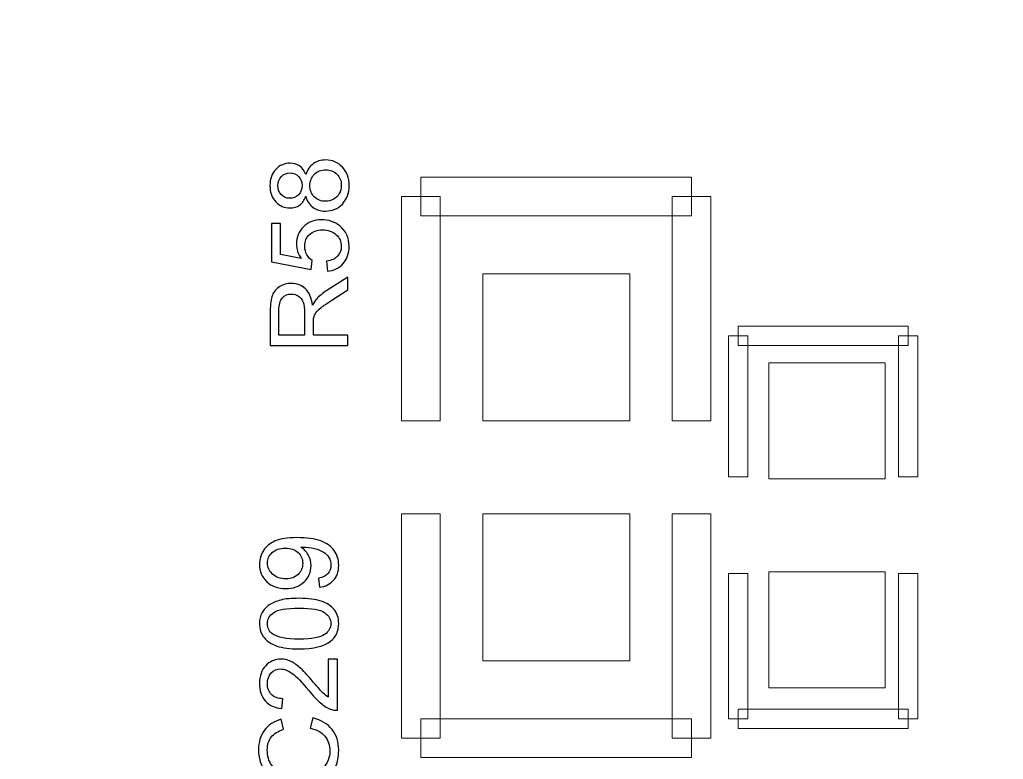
# Model space of a CAD drawing. Header units: millimetres. Extents: x -86 to 67, y -55 to 52.
# Drawn here: x 23.16 to 29.62, y 12.16 to 17.02 of the extents above; entities that cross this region are included whole.
import ezdxf

# ---------------------------------------------------------------- set-up
doc = ezdxf.new("R2010")
doc.units = ezdxf.units.MM
doc.header["$MEASUREMENT"] = 0
for name, color, linetype in [('BG_OUTLINE', 7, 'Continuous'), ('PG_SILKSCREEN_TOP', 7, 'Continuous'), ('PIN_TOP', 7, 'Continuous'), ('RD_SILKSCREEN_TOP', 7, 'Continuous')]:
    doc.layers.add(name, color=color, linetype=linetype)

msp = doc.modelspace()

# ---------------------------------------------------------------- linework, layer by layer
at = {"layer": 'BG_OUTLINE', "color": 3, "lineweight": 9}
msp.add_open_spline([(-60.0926, 34.7331), (-60.0926, 34.7331), (63.7724, 34.7331), (63.7724, 34.7331), (63.7724, 34.7331), (64.585, 34.7336), (65.3646, 34.4113), (65.9396, 33.837), (65.9396, 33.837), (66.5146, 33.2627), (66.8379, 32.4797), (66.8384, 31.667), (66.8384, 31.667), (66.8384, 31.667), (66.8412, -52.28), (66.8412, -52.28), (66.8412, -52.28), (66.8412, -52.28), (66.8384, -52.1933), (66.8384, -52.1933), (66.8384, -52.1933), (66.8389, -53.006), (66.5166, -53.7856), (65.9424, -54.3606), (65.9424, -54.3606), (65.3681, -54.9356), (64.585, -55.2589), (63.7724, -55.2594), (63.7724, -55.2594), (63.7724, -55.2594), (-60.1869, -55.2594), (-60.1869, -55.2594), (-60.1869, -55.2594), (-60.1869, -55.2594), (-60.0853, -55.2518), (-60.0853, -55.2518), (-60.0853, -55.2518), (-60.8979, -55.2523), (-61.6775, -54.9299), (-62.2525, -54.3557), (-62.2525, -54.3557), (-62.8275, -53.7814), (-63.1508, -52.9984), (-63.1513, -52.1857), (-63.1513, -52.1857), (-63.1513, -52.1857), (-63.1587, 31.667), (-63.1587, 31.667), (-63.1587, 31.667), (-63.1592, 32.4797), (-62.8369, 33.2593), (-62.2626, 33.8343), (-62.2626, 33.8343), (-61.6883, 34.4093), (-60.9053, 34.7326), (-60.0926, 34.7331)], degree=3, knots=[0, 0, 0, 0, 0.071429, 0.071429, 0.071429, 0.071429, 0.142857, 0.142857, 0.142857, 0.142857, 0.214286, 0.214286, 0.214286, 0.214286, 0.285714, 0.285714, 0.285714, 0.285714, 0.357143, 0.357143, 0.357143, 0.357143, 0.428571, 0.428571, 0.428571, 0.428571, 0.5, 0.5, 0.5, 0.5, 0.571429, 0.571429, 0.571429, 0.571429, 0.642857, 0.642857, 0.642857, 0.642857, 0.714286, 0.714286, 0.714286, 0.714286, 0.785714, 0.785714, 0.785714, 0.785714, 0.857143, 0.857143, 0.857143, 0.857143, 0.928571, 0.928571, 0.928571, 0.928571, 1, 1, 1, 1], dxfattribs=at)
at = {"layer": 'PG_SILKSCREEN_TOP', "color": 6, "lineweight": 9}
for points in [[(27.5701, 15.9876), (27.5701, 15.9876), (27.5701, 15.7336), (27.5701, 15.7336), (27.5701, 15.7336), (27.5701, 15.7336), (25.7921, 15.7336), (25.7921, 15.7336), (25.7921, 15.7336), (25.7921, 15.7336), (25.7921, 15.9876), (25.7921, 15.9876), (25.7921, 15.9876), (25.7921, 15.9876), (27.5701, 15.9876), (27.5701, 15.9876)], [(25.6651, 15.8606), (25.6651, 15.8606), (25.9191, 15.8606), (25.9191, 15.8606), (25.9191, 15.8606), (25.9191, 15.8606), (25.9191, 14.3874), (25.9191, 14.3874), (25.9191, 14.3874), (25.9191, 14.3874), (25.6651, 14.3874), (25.6651, 14.3874), (25.6651, 14.3874), (25.6651, 14.3874), (25.6651, 15.8606), (25.6651, 15.8606)], [(27.6971, 14.3874), (27.6971, 14.3874), (27.4431, 14.3874), (27.4431, 14.3874), (27.4431, 14.3874), (27.4431, 14.3874), (27.4431, 15.8606), (27.4431, 15.8606), (27.4431, 15.8606), (27.4431, 15.8606), (27.6971, 15.8606), (27.6971, 15.8606), (27.6971, 15.8606), (27.6971, 15.8606), (27.6971, 14.3874), (27.6971, 14.3874)], [(28.9925, 15.0097), (28.9925, 15.0097), (28.9925, 14.8827), (28.9925, 14.8827), (28.9925, 14.8827), (28.9925, 14.8827), (27.8749, 14.8827), (27.8749, 14.8827), (27.8749, 14.8827), (27.8749, 14.8827), (27.8749, 15.0097), (27.8749, 15.0097), (27.8749, 15.0097), (27.8749, 15.0097), (28.9925, 15.0097), (28.9925, 15.0097)], [(27.8114, 14.9462), (27.8114, 14.9462), (27.9384, 14.9462), (27.9384, 14.9462), (27.9384, 14.9462), (27.9384, 14.9462), (27.9384, 14.0191), (27.9384, 14.0191), (27.9384, 14.0191), (27.9384, 14.0191), (27.8114, 14.0191), (27.8114, 14.0191), (27.8114, 14.0191), (27.8114, 14.0191), (27.8114, 14.9462), (27.8114, 14.9462)], [(29.056, 14.0191), (29.056, 14.0191), (28.929, 14.0191), (28.929, 14.0191), (28.929, 14.0191), (28.929, 14.0191), (28.929, 14.9462), (28.929, 14.9462), (28.929, 14.9462), (28.929, 14.9462), (29.056, 14.9462), (29.056, 14.9462), (29.056, 14.9462), (29.056, 14.9462), (29.056, 14.0191), (29.056, 14.0191)], [(25.9191, 12.3046), (25.9191, 12.3046), (25.6651, 12.3046), (25.6651, 12.3046), (25.6651, 12.3046), (25.6651, 12.3046), (25.6651, 13.7778), (25.6651, 13.7778), (25.6651, 13.7778), (25.6651, 13.7778), (25.9191, 13.7778), (25.9191, 13.7778), (25.9191, 13.7778), (25.9191, 13.7778), (25.9191, 12.3046), (25.9191, 12.3046)], [(27.4431, 13.7778), (27.4431, 13.7778), (27.6971, 13.7778), (27.6971, 13.7778), (27.6971, 13.7778), (27.6971, 13.7778), (27.6971, 12.3046), (27.6971, 12.3046), (27.6971, 12.3046), (27.6971, 12.3046), (27.4431, 12.3046), (27.4431, 12.3046), (27.4431, 12.3046), (27.4431, 12.3046), (27.4431, 13.7778), (27.4431, 13.7778)], [(27.9384, 12.4316), (27.9384, 12.4316), (27.8114, 12.4316), (27.8114, 12.4316), (27.8114, 12.4316), (27.8114, 12.4316), (27.8114, 13.3841), (27.8114, 13.3841), (27.8114, 13.3841), (27.8114, 13.3841), (27.9384, 13.3841), (27.9384, 13.3841), (27.9384, 13.3841), (27.9384, 13.3841), (27.9384, 12.4316), (27.9384, 12.4316)], [(28.929, 13.3841), (28.929, 13.3841), (29.056, 13.3841), (29.056, 13.3841), (29.056, 13.3841), (29.056, 13.3841), (29.056, 12.4316), (29.056, 12.4316), (29.056, 12.4316), (29.056, 12.4316), (28.929, 12.4316), (28.929, 12.4316), (28.929, 12.4316), (28.929, 12.4316), (28.929, 13.3841), (28.929, 13.3841)], [(28.9925, 12.4951), (28.9925, 12.4951), (28.9925, 12.3681), (28.9925, 12.3681), (28.9925, 12.3681), (28.9925, 12.3681), (27.8749, 12.3681), (27.8749, 12.3681), (27.8749, 12.3681), (27.8749, 12.3681), (27.8749, 12.4951), (27.8749, 12.4951), (27.8749, 12.4951), (27.8749, 12.4951), (28.9925, 12.4951), (28.9925, 12.4951)], [(27.5701, 12.4316), (27.5701, 12.4316), (27.5701, 12.1776), (27.5701, 12.1776), (27.5701, 12.1776), (27.5701, 12.1776), (25.7921, 12.1776), (25.7921, 12.1776), (25.7921, 12.1776), (25.7921, 12.1776), (25.7921, 12.4316), (25.7921, 12.4316), (25.7921, 12.4316), (25.7921, 12.4316), (27.5701, 12.4316), (27.5701, 12.4316)]]:
    msp.add_open_spline(points, degree=3, knots=[0, 0, 0, 0, 0.25, 0.25, 0.25, 0.25, 0.5, 0.5, 0.5, 0.5, 0.75, 0.75, 0.75, 0.75, 1, 1, 1, 1], dxfattribs=at)
at = {"layer": 'PIN_TOP', "lineweight": 9}
for points in [[(26.1985, 15.3526), (26.1985, 15.3526), (27.1637, 15.3526), (27.1637, 15.3526), (27.1637, 15.3526), (27.1637, 15.3526), (27.1637, 14.3874), (27.1637, 14.3874), (27.1637, 14.3874), (27.1637, 14.3874), (26.1985, 14.3874), (26.1985, 14.3874), (26.1985, 14.3874), (26.1985, 14.3874), (26.1985, 15.3526), (26.1985, 15.3526)], [(28.0781, 14.7684), (28.0781, 14.7684), (28.8401, 14.7684), (28.8401, 14.7684), (28.8401, 14.7684), (28.8401, 14.7684), (28.8401, 14.0064), (28.8401, 14.0064), (28.8401, 14.0064), (28.8401, 14.0064), (28.0781, 14.0064), (28.0781, 14.0064), (28.0781, 14.0064), (28.0781, 14.0064), (28.0781, 14.7684), (28.0781, 14.7684)], [(26.1985, 13.7778), (26.1985, 13.7778), (27.1637, 13.7778), (27.1637, 13.7778), (27.1637, 13.7778), (27.1637, 13.7778), (27.1637, 12.8126), (27.1637, 12.8126), (27.1637, 12.8126), (27.1637, 12.8126), (26.1985, 12.8126), (26.1985, 12.8126), (26.1985, 12.8126), (26.1985, 12.8126), (26.1985, 13.7778), (26.1985, 13.7778)], [(28.0781, 13.3968), (28.0781, 13.3968), (28.8401, 13.3968), (28.8401, 13.3968), (28.8401, 13.3968), (28.8401, 13.3968), (28.8401, 12.6348), (28.8401, 12.6348), (28.8401, 12.6348), (28.8401, 12.6348), (28.0781, 12.6348), (28.0781, 12.6348), (28.0781, 12.6348), (28.0781, 12.6348), (28.0781, 13.3968), (28.0781, 13.3968)]]:
    msp.add_open_spline(points, degree=3, knots=[0, 0, 0, 0, 0.25, 0.25, 0.25, 0.25, 0.5, 0.5, 0.5, 0.5, 0.75, 0.75, 0.75, 0.75, 1, 1, 1, 1], dxfattribs=at)
at = {"layer": 'RD_SILKSCREEN_TOP', "color": 8}
for points, knots in [([(25.0367, 15.8618), (25.0273, 15.8358), (25.0137, 15.8166), (24.9961, 15.804), (24.9961, 15.804), (24.9785, 15.7916), (24.9574, 15.7853), (24.9329, 15.7853), (24.9329, 15.7853), (24.8958, 15.7853), (24.8647, 15.7986), (24.8395, 15.8253), (24.8395, 15.8253), (24.8142, 15.8519), (24.8016, 15.8872), (24.8016, 15.9315), (24.8016, 15.9315), (24.8016, 15.9759), (24.8145, 16.0117), (24.8403, 16.0389), (24.8403, 16.0389), (24.8662, 16.0659), (24.8976, 16.0794), (24.9347, 16.0794), (24.9347, 16.0794), (24.9583, 16.0794), (24.9788, 16.0732), (24.9963, 16.0609), (24.9963, 16.0609), (25.0137, 16.0485), (25.0273, 16.0297), (25.0367, 16.0045), (25.0367, 16.0045), (25.0469, 16.0357), (25.0633, 16.0595), (25.086, 16.0758), (25.086, 16.0758), (25.1087, 16.0921), (25.1358, 16.1003), (25.1672, 16.1003), (25.1672, 16.1003), (25.2109, 16.1003), (25.2474, 16.0848), (25.277, 16.0541), (25.277, 16.0541), (25.3066, 16.0233), (25.3215, 15.9828), (25.3215, 15.9325), (25.3215, 15.9325), (25.3215, 15.8823), (25.3066, 15.8419), (25.2769, 15.811), (25.2769, 15.811), (25.2471, 15.7802), (25.21, 15.7648), (25.1656, 15.7648), (25.1656, 15.7648), (25.1325, 15.7648), (25.1048, 15.7732), (25.0824, 15.7901), (25.0824, 15.7901), (25.0601, 15.8068), (25.0448, 15.8307), (25.0367, 15.8618)], [0, 0, 0, 0, 0.0625, 0.0625, 0.0625, 0.0625, 0.125, 0.125, 0.125, 0.125, 0.1875, 0.1875, 0.1875, 0.1875, 0.25, 0.25, 0.25, 0.25, 0.3125, 0.3125, 0.3125, 0.3125, 0.375, 0.375, 0.375, 0.375, 0.4375, 0.4375, 0.4375, 0.4375, 0.5, 0.5, 0.5, 0.5, 0.5625, 0.5625, 0.5625, 0.5625, 0.625, 0.625, 0.625, 0.625, 0.6875, 0.6875, 0.6875, 0.6875, 0.75, 0.75, 0.75, 0.75, 0.8125, 0.8125, 0.8125, 0.8125, 0.875, 0.875, 0.875, 0.875, 0.9375, 0.9375, 0.9375, 0.9375, 1, 1, 1, 1]), ([(25.1659, 15.829), (25.1837, 15.829), (25.201, 15.8333), (25.2176, 15.8417), (25.2176, 15.8417), (25.2343, 15.8501), (25.2473, 15.8627), (25.2564, 15.8794), (25.2564, 15.8794), (25.2655, 15.8961), (25.2701, 15.914), (25.2701, 15.9332), (25.2701, 15.9332), (25.2701, 15.9631), (25.2605, 15.9878), (25.2412, 16.0072), (25.2412, 16.0072), (25.222, 16.0266), (25.1976, 16.0364), (25.168, 16.0364), (25.168, 16.0364), (25.1378, 16.0364), (25.113, 16.0264), (25.0933, 16.0064), (25.0933, 16.0064), (25.0736, 15.9863), (25.0638, 15.9612), (25.0638, 15.9311), (25.0638, 15.9311), (25.0638, 15.9017), (25.0735, 15.8774), (25.0929, 15.8581), (25.0929, 15.8581), (25.1125, 15.8388), (25.1368, 15.829), (25.1659, 15.829)], [0, 0, 0, 0, 0.111111, 0.111111, 0.111111, 0.111111, 0.222222, 0.222222, 0.222222, 0.222222, 0.333333, 0.333333, 0.333333, 0.333333, 0.444444, 0.444444, 0.444444, 0.444444, 0.555556, 0.555556, 0.555556, 0.555556, 0.666667, 0.666667, 0.666667, 0.666667, 0.777778, 0.777778, 0.777778, 0.777778, 0.888889, 0.888889, 0.888889, 0.888889, 1, 1, 1, 1]), ([(24.9308, 15.8492), (24.9548, 15.8492), (24.9745, 15.857), (24.9898, 15.8724), (24.9898, 15.8724), (25.0051, 15.888), (25.0128, 15.9081), (25.0128, 15.9329), (25.0128, 15.9329), (25.0128, 15.9569), (25.0052, 15.9767), (24.99, 15.9922), (24.99, 15.9922), (24.9749, 16.0076), (24.9563, 16.0151), (24.9343, 16.0151), (24.9343, 16.0151), (24.9113, 16.0151), (24.8921, 16.0073), (24.8765, 15.9914), (24.8765, 15.9914), (24.8608, 15.9756), (24.853, 15.9559), (24.853, 15.9322), (24.853, 15.9322), (24.853, 15.9083), (24.8607, 15.8886), (24.8759, 15.8728), (24.8759, 15.8728), (24.8912, 15.857), (24.9095, 15.8492), (24.9308, 15.8492)], [0, 0, 0, 0, 0.125, 0.125, 0.125, 0.125, 0.25, 0.25, 0.25, 0.25, 0.375, 0.375, 0.375, 0.375, 0.5, 0.5, 0.5, 0.5, 0.625, 0.625, 0.625, 0.625, 0.75, 0.75, 0.75, 0.75, 0.875, 0.875, 0.875, 0.875, 1, 1, 1, 1]), ([(25.1795, 15.37), (25.1795, 15.37), (25.1739, 15.4357), (25.1739, 15.4357), (25.1739, 15.4357), (25.2059, 15.4405), (25.2298, 15.4518), (25.2459, 15.4695), (25.2459, 15.4695), (25.2621, 15.4872), (25.2701, 15.5086), (25.2701, 15.5336), (25.2701, 15.5336), (25.2701, 15.5637), (25.2587, 15.5892), (25.2361, 15.6099), (25.2361, 15.6099), (25.2134, 15.6308), (25.1832, 15.6412), (25.1458, 15.6412), (25.1458, 15.6412), (25.1101, 15.6412), (25.082, 15.6313), (25.0614, 15.6112), (25.0614, 15.6112), (25.0408, 15.5912), (25.0305, 15.565), (25.0305, 15.5325), (25.0305, 15.5325), (25.0305, 15.5124), (25.0351, 15.4942), (25.0442, 15.478), (25.0442, 15.478), (25.0533, 15.4618), (25.0652, 15.4491), (25.0798, 15.4398), (25.0798, 15.4398), (25.0798, 15.4398), (25.0722, 15.3812), (25.0722, 15.3812), (25.0722, 15.3812), (25.0722, 15.3812), (24.8107, 15.4305), (24.8107, 15.4305), (24.8107, 15.4305), (24.8107, 15.4305), (24.8107, 15.6837), (24.8107, 15.6837), (24.8107, 15.6837), (24.8107, 15.6837), (24.8704, 15.6837), (24.8704, 15.6837), (24.8704, 15.6837), (24.8704, 15.6837), (24.8704, 15.4805), (24.8704, 15.4805), (24.8704, 15.4805), (24.8704, 15.4805), (25.0072, 15.453), (25.0072, 15.453), (25.0072, 15.453), (24.9859, 15.4836), (24.9752, 15.5157), (24.9752, 15.5492), (24.9752, 15.5492), (24.9752, 15.5937), (24.9906, 15.6311), (25.0214, 15.6617), (25.0214, 15.6617), (25.0523, 15.6923), (25.0919, 15.7076), (25.1402, 15.7076), (25.1402, 15.7076), (25.1863, 15.7076), (25.2262, 15.6941), (25.2597, 15.6673), (25.2597, 15.6673), (25.3008, 15.6346), (25.3215, 15.59), (25.3215, 15.5336), (25.3215, 15.5336), (25.3215, 15.4872), (25.3085, 15.4494), (25.2826, 15.4202), (25.2826, 15.4202), (25.2566, 15.3909), (25.2222, 15.3742), (25.1795, 15.37)], [0, 0, 0, 0, 0.045455, 0.045455, 0.045455, 0.045455, 0.090909, 0.090909, 0.090909, 0.090909, 0.136364, 0.136364, 0.136364, 0.136364, 0.181818, 0.181818, 0.181818, 0.181818, 0.227273, 0.227273, 0.227273, 0.227273, 0.272727, 0.272727, 0.272727, 0.272727, 0.318182, 0.318182, 0.318182, 0.318182, 0.363636, 0.363636, 0.363636, 0.363636, 0.409091, 0.409091, 0.409091, 0.409091, 0.454545, 0.454545, 0.454545, 0.454545, 0.5, 0.5, 0.5, 0.5, 0.545455, 0.545455, 0.545455, 0.545455, 0.590909, 0.590909, 0.590909, 0.590909, 0.636364, 0.636364, 0.636364, 0.636364, 0.681818, 0.681818, 0.681818, 0.681818, 0.727273, 0.727273, 0.727273, 0.727273, 0.772727, 0.772727, 0.772727, 0.772727, 0.818182, 0.818182, 0.818182, 0.818182, 0.863636, 0.863636, 0.863636, 0.863636, 0.909091, 0.909091, 0.909091, 0.909091, 0.954545, 0.954545, 0.954545, 0.954545, 1, 1, 1, 1]), ([(25.3128, 14.8828), (25.3128, 14.8828), (24.8037, 14.8828), (24.8037, 14.8828), (24.8037, 14.8828), (24.8037, 14.8828), (24.8037, 15.1085), (24.8037, 15.1085), (24.8037, 15.1085), (24.8037, 15.1539), (24.8083, 15.1884), (24.8174, 15.212), (24.8174, 15.212), (24.8266, 15.2356), (24.8427, 15.2544), (24.8658, 15.2687), (24.8658, 15.2687), (24.889, 15.2828), (24.9146, 15.2898), (24.9426, 15.2898), (24.9426, 15.2898), (24.9788, 15.2898), (25.0091, 15.2782), (25.0339, 15.2547), (25.0339, 15.2547), (25.0587, 15.2313), (25.0744, 15.1952), (25.0812, 15.1463), (25.0812, 15.1463), (25.0897, 15.1642), (25.0981, 15.1778), (25.1066, 15.187), (25.1066, 15.187), (25.1246, 15.2067), (25.1472, 15.2253), (25.1742, 15.243), (25.1742, 15.243), (25.1742, 15.243), (25.3128, 15.3315), (25.3128, 15.3315), (25.3128, 15.3315), (25.3128, 15.3315), (25.3128, 15.2467), (25.3128, 15.2467), (25.3128, 15.2467), (25.3128, 15.2467), (25.2068, 15.1794), (25.2068, 15.1794), (25.2068, 15.1794), (25.1764, 15.1597), (25.1529, 15.1435), (25.1368, 15.1307), (25.1368, 15.1307), (25.1205, 15.118), (25.1092, 15.1066), (25.1028, 15.0966), (25.1028, 15.0966), (25.0962, 15.0865), (25.0917, 15.0763), (25.0891, 15.0659), (25.0891, 15.0659), (25.0876, 15.0582), (25.0868, 15.0457), (25.0868, 15.0283), (25.0868, 15.0283), (25.0868, 15.0283), (25.0868, 14.9502), (25.0868, 14.9502), (25.0868, 14.9502), (25.0868, 14.9502), (25.3128, 14.9502), (25.3128, 14.9502), (25.3128, 14.9502), (25.3128, 14.9502), (25.3128, 14.8828), (25.3128, 14.8828)], [0, 0, 0, 0, 0.052632, 0.052632, 0.052632, 0.052632, 0.105263, 0.105263, 0.105263, 0.105263, 0.157895, 0.157895, 0.157895, 0.157895, 0.210526, 0.210526, 0.210526, 0.210526, 0.263158, 0.263158, 0.263158, 0.263158, 0.315789, 0.315789, 0.315789, 0.315789, 0.368421, 0.368421, 0.368421, 0.368421, 0.421053, 0.421053, 0.421053, 0.421053, 0.473684, 0.473684, 0.473684, 0.473684, 0.526316, 0.526316, 0.526316, 0.526316, 0.578947, 0.578947, 0.578947, 0.578947, 0.631579, 0.631579, 0.631579, 0.631579, 0.684211, 0.684211, 0.684211, 0.684211, 0.736842, 0.736842, 0.736842, 0.736842, 0.789474, 0.789474, 0.789474, 0.789474, 0.842105, 0.842105, 0.842105, 0.842105, 0.894737, 0.894737, 0.894737, 0.894737, 0.947368, 0.947368, 0.947368, 0.947368, 1, 1, 1, 1]), ([(25.0284, 14.9502), (25.0284, 14.9502), (25.0284, 15.095), (25.0284, 15.095), (25.0284, 15.095), (25.0284, 15.1257), (25.0252, 15.1499), (25.0188, 15.1672), (25.0188, 15.1672), (25.0124, 15.1846), (25.0022, 15.1978), (24.9883, 15.2068), (24.9883, 15.2068), (24.9743, 15.2158), (24.9591, 15.2203), (24.9426, 15.2203), (24.9426, 15.2203), (24.9186, 15.2203), (24.8988, 15.2117), (24.8832, 15.1941), (24.8832, 15.1941), (24.8677, 15.1767), (24.86, 15.1491), (24.86, 15.1113), (24.86, 15.1113), (24.86, 15.1113), (24.86, 14.9502), (24.86, 14.9502), (24.86, 14.9502), (24.86, 14.9502), (25.0284, 14.9502), (25.0284, 14.9502)], [0, 0, 0, 0, 0.125, 0.125, 0.125, 0.125, 0.25, 0.25, 0.25, 0.25, 0.375, 0.375, 0.375, 0.375, 0.5, 0.5, 0.5, 0.5, 0.625, 0.625, 0.625, 0.625, 0.75, 0.75, 0.75, 0.75, 0.875, 0.875, 0.875, 0.875, 1, 1, 1, 1]), ([(25.1265, 13.2951), (25.1265, 13.2951), (25.1209, 13.3552), (25.1209, 13.3552), (25.1209, 13.3552), (25.1491, 13.3603), (25.1696, 13.37), (25.1824, 13.3843), (25.1824, 13.3843), (25.1951, 13.3987), (25.2015, 13.417), (25.2015, 13.4396), (25.2015, 13.4396), (25.2015, 13.4588), (25.1971, 13.4756), (25.1883, 13.4901), (25.1883, 13.4901), (25.1795, 13.5045), (25.1677, 13.5164), (25.153, 13.5256), (25.153, 13.5256), (25.1383, 13.535), (25.1184, 13.5427), (25.0935, 13.549), (25.0935, 13.549), (25.0685, 13.5551), (25.043, 13.5583), (25.0171, 13.5583), (25.0171, 13.5583), (25.0144, 13.5583), (25.0101, 13.5582), (25.0046, 13.558), (25.0046, 13.558), (25.0244, 13.5454), (25.0407, 13.5284), (25.053, 13.5068), (25.053, 13.5068), (25.0655, 13.4851), (25.0716, 13.4616), (25.0716, 13.4365), (25.0716, 13.4365), (25.0716, 13.3943), (25.0563, 13.3586), (25.0257, 13.3295), (25.0257, 13.3295), (24.9952, 13.3003), (24.955, 13.2857), (24.905, 13.2857), (24.905, 13.2857), (24.8533, 13.2857), (24.8118, 13.3009), (24.7803, 13.3314), (24.7803, 13.3314), (24.7487, 13.3618), (24.733, 13.4), (24.733, 13.4459), (24.733, 13.4459), (24.733, 13.4789), (24.742, 13.5092), (24.7598, 13.5366), (24.7598, 13.5366), (24.7775, 13.564), (24.803, 13.5849), (24.836, 13.5991), (24.836, 13.5991), (24.8689, 13.6133), (24.9167, 13.6205), (24.9793, 13.6205), (24.9793, 13.6205), (25.0442, 13.6205), (25.096, 13.6135), (25.1347, 13.5994), (25.1347, 13.5994), (25.1732, 13.5851), (25.2025, 13.5641), (25.2226, 13.5363), (25.2226, 13.5363), (25.2428, 13.5083), (25.2529, 13.4757), (25.2529, 13.4381), (25.2529, 13.4381), (25.2529, 13.3983), (25.2418, 13.3658), (25.2197, 13.3406), (25.2197, 13.3406), (25.1976, 13.3153), (25.1666, 13.3002), (25.1265, 13.2951)], [0, 0, 0, 0, 0.045455, 0.045455, 0.045455, 0.045455, 0.090909, 0.090909, 0.090909, 0.090909, 0.136364, 0.136364, 0.136364, 0.136364, 0.181818, 0.181818, 0.181818, 0.181818, 0.227273, 0.227273, 0.227273, 0.227273, 0.272727, 0.272727, 0.272727, 0.272727, 0.318182, 0.318182, 0.318182, 0.318182, 0.363636, 0.363636, 0.363636, 0.363636, 0.409091, 0.409091, 0.409091, 0.409091, 0.454545, 0.454545, 0.454545, 0.454545, 0.5, 0.5, 0.5, 0.5, 0.545455, 0.545455, 0.545455, 0.545455, 0.590909, 0.590909, 0.590909, 0.590909, 0.636364, 0.636364, 0.636364, 0.636364, 0.681818, 0.681818, 0.681818, 0.681818, 0.727273, 0.727273, 0.727273, 0.727273, 0.772727, 0.772727, 0.772727, 0.772727, 0.818182, 0.818182, 0.818182, 0.818182, 0.863636, 0.863636, 0.863636, 0.863636, 0.909091, 0.909091, 0.909091, 0.909091, 0.954545, 0.954545, 0.954545, 0.954545, 1, 1, 1, 1]), ([(24.9018, 13.551), (24.866, 13.551), (24.8374, 13.5415), (24.8164, 13.5224), (24.8164, 13.5224), (24.7953, 13.5032), (24.7848, 13.4803), (24.7848, 13.4534), (24.7848, 13.4534), (24.7848, 13.4257), (24.7961, 13.4015), (24.8188, 13.3809), (24.8188, 13.3809), (24.8415, 13.3603), (24.8709, 13.35), (24.907, 13.35), (24.907, 13.35), (24.9395, 13.35), (24.9658, 13.3598), (24.986, 13.3794), (24.986, 13.3794), (25.0063, 13.3989), (25.0164, 13.423), (25.0164, 13.4517), (25.0164, 13.4517), (25.0164, 13.4807), (25.0063, 13.5044), (24.986, 13.523), (24.986, 13.523), (24.9658, 13.5417), (24.9377, 13.551), (24.9018, 13.551)], [0, 0, 0, 0, 0.125, 0.125, 0.125, 0.125, 0.25, 0.25, 0.25, 0.25, 0.375, 0.375, 0.375, 0.375, 0.5, 0.5, 0.5, 0.5, 0.625, 0.625, 0.625, 0.625, 0.75, 0.75, 0.75, 0.75, 0.875, 0.875, 0.875, 0.875, 1, 1, 1, 1]), ([(24.9931, 12.8902), (24.9329, 12.8902), (24.8845, 12.8964), (24.8478, 12.9088), (24.8478, 12.9088), (24.8111, 12.9212), (24.7827, 12.9396), (24.7628, 12.9641), (24.7628, 12.9641), (24.7429, 12.9885), (24.733, 13.0192), (24.733, 13.0562), (24.733, 13.0562), (24.733, 13.0835), (24.7385, 13.1075), (24.7496, 13.1281), (24.7496, 13.1281), (24.7605, 13.1487), (24.7763, 13.1657), (24.7971, 13.1792), (24.7971, 13.1792), (24.8178, 13.1926), (24.8431, 13.2031), (24.8728, 13.2107), (24.8728, 13.2107), (24.9026, 13.2184), (24.9427, 13.2222), (24.9931, 13.2222), (24.9931, 13.2222), (25.0529, 13.2222), (25.101, 13.2161), (25.1378, 13.2039), (25.1378, 13.2039), (25.1745, 13.1915), (25.2028, 13.1732), (25.2229, 13.1487), (25.2229, 13.1487), (25.2429, 13.1243), (25.2529, 13.0935), (25.2529, 13.0562), (25.2529, 13.0562), (25.2529, 13.0071), (25.2353, 12.9686), (25.2001, 12.9406), (25.2001, 12.9406), (25.1578, 12.907), (25.0887, 12.8902), (24.9931, 12.8902)], [0, 0, 0, 0, 0.083333, 0.083333, 0.083333, 0.083333, 0.166667, 0.166667, 0.166667, 0.166667, 0.25, 0.25, 0.25, 0.25, 0.333333, 0.333333, 0.333333, 0.333333, 0.416667, 0.416667, 0.416667, 0.416667, 0.5, 0.5, 0.5, 0.5, 0.583333, 0.583333, 0.583333, 0.583333, 0.666667, 0.666667, 0.666667, 0.666667, 0.75, 0.75, 0.75, 0.75, 0.833333, 0.833333, 0.833333, 0.833333, 0.916667, 0.916667, 0.916667, 0.916667, 1, 1, 1, 1]), ([(24.9931, 12.9545), (25.0767, 12.9545), (25.1323, 12.9643), (25.16, 12.9839), (25.16, 12.9839), (25.1877, 13.0034), (25.2015, 13.0275), (25.2015, 13.0562), (25.2015, 13.0562), (25.2015, 13.085), (25.1875, 13.109), (25.1598, 13.1286), (25.1598, 13.1286), (25.1321, 13.1481), (25.0765, 13.158), (24.9931, 13.158), (24.9931, 13.158), (24.9093, 13.158), (24.8536, 13.1481), (24.8261, 13.1286), (24.8261, 13.1286), (24.7985, 13.109), (24.7848, 13.0847), (24.7848, 13.0556), (24.7848, 13.0556), (24.7848, 13.0268), (24.797, 13.0039), (24.8213, 12.9867), (24.8213, 12.9867), (24.8522, 12.9652), (24.9096, 12.9545), (24.9931, 12.9545)], [0, 0, 0, 0, 0.125, 0.125, 0.125, 0.125, 0.25, 0.25, 0.25, 0.25, 0.375, 0.375, 0.375, 0.375, 0.5, 0.5, 0.5, 0.5, 0.625, 0.625, 0.625, 0.625, 0.75, 0.75, 0.75, 0.75, 0.875, 0.875, 0.875, 0.875, 1, 1, 1, 1]), ([(25.1841, 12.8233), (25.1841, 12.8233), (25.2442, 12.8233), (25.2442, 12.8233), (25.2442, 12.8233), (25.2442, 12.8233), (25.2442, 12.4868), (25.2442, 12.4868), (25.2442, 12.4868), (25.2291, 12.4863), (25.2147, 12.4887), (25.2008, 12.494), (25.2008, 12.494), (25.1778, 12.5025), (25.1553, 12.5163), (25.133, 12.5351), (25.133, 12.5351), (25.1109, 12.5541), (25.0851, 12.5814), (25.056, 12.6169), (25.056, 12.6169), (25.0106, 12.6723), (24.9747, 12.7097), (24.9481, 12.7292), (24.9481, 12.7292), (24.9217, 12.7486), (24.8965, 12.7583), (24.873, 12.7583), (24.873, 12.7583), (24.8482, 12.7583), (24.8273, 12.7494), (24.8102, 12.7318), (24.8102, 12.7318), (24.7933, 12.714), (24.7848, 12.6909), (24.7848, 12.6624), (24.7848, 12.6624), (24.7848, 12.6323), (24.7938, 12.6083), (24.8119, 12.5903), (24.8119, 12.5903), (24.8299, 12.5721), (24.8549, 12.563), (24.8868, 12.5628), (24.8868, 12.5628), (24.8868, 12.5628), (24.8803, 12.4985), (24.8803, 12.4985), (24.8803, 12.4985), (24.8323, 12.5029), (24.7958, 12.5195), (24.7707, 12.5482), (24.7707, 12.5482), (24.7455, 12.5769), (24.733, 12.6155), (24.733, 12.6639), (24.733, 12.6639), (24.733, 12.7127), (24.7466, 12.7513), (24.7736, 12.7798), (24.7736, 12.7798), (24.8008, 12.8084), (24.8343, 12.8226), (24.8744, 12.8226), (24.8744, 12.8226), (24.8948, 12.8226), (24.9148, 12.8184), (24.9345, 12.81), (24.9345, 12.81), (24.9541, 12.8017), (24.9749, 12.7878), (24.9966, 12.7685), (24.9966, 12.7685), (25.0184, 12.7492), (25.0483, 12.7171), (25.0862, 12.6722), (25.0862, 12.6722), (25.1177, 12.6347), (25.1391, 12.6106), (25.1503, 12.6), (25.1503, 12.6), (25.1615, 12.5893), (25.1727, 12.5805), (25.1841, 12.5735), (25.1841, 12.5735), (25.1841, 12.5735), (25.1841, 12.8233), (25.1841, 12.8233)], [0, 0, 0, 0, 0.045455, 0.045455, 0.045455, 0.045455, 0.090909, 0.090909, 0.090909, 0.090909, 0.136364, 0.136364, 0.136364, 0.136364, 0.181818, 0.181818, 0.181818, 0.181818, 0.227273, 0.227273, 0.227273, 0.227273, 0.272727, 0.272727, 0.272727, 0.272727, 0.318182, 0.318182, 0.318182, 0.318182, 0.363636, 0.363636, 0.363636, 0.363636, 0.409091, 0.409091, 0.409091, 0.409091, 0.454545, 0.454545, 0.454545, 0.454545, 0.5, 0.5, 0.5, 0.5, 0.545455, 0.545455, 0.545455, 0.545455, 0.590909, 0.590909, 0.590909, 0.590909, 0.636364, 0.636364, 0.636364, 0.636364, 0.681818, 0.681818, 0.681818, 0.681818, 0.727273, 0.727273, 0.727273, 0.727273, 0.772727, 0.772727, 0.772727, 0.772727, 0.818182, 0.818182, 0.818182, 0.818182, 0.863636, 0.863636, 0.863636, 0.863636, 0.909091, 0.909091, 0.909091, 0.909091, 0.954545, 0.954545, 0.954545, 0.954545, 1, 1, 1, 1]), ([(25.0657, 12.3697), (25.0657, 12.3697), (25.0828, 12.4371), (25.0828, 12.4371), (25.0828, 12.4371), (25.138, 12.423), (25.1802, 12.3975), (25.2094, 12.3609), (25.2094, 12.3609), (25.2384, 12.3242), (25.2529, 12.2793), (25.2529, 12.2262), (25.2529, 12.2262), (25.2529, 12.1714), (25.2417, 12.1268), (25.2194, 12.0924), (25.2194, 12.0924), (25.197, 12.058), (25.1647, 12.0318), (25.1223, 12.0139), (25.1223, 12.0139), (25.0799, 11.996), (25.0344, 11.987), (24.9858, 11.987), (24.9858, 11.987), (24.9328, 11.987), (24.8866, 11.9971), (24.8471, 12.0174), (24.8471, 12.0174), (24.8076, 12.0377), (24.7777, 12.0665), (24.7571, 12.1039), (24.7571, 12.1039), (24.7366, 12.1413), (24.7264, 12.1824), (24.7264, 12.2273), (24.7264, 12.2273), (24.7264, 12.2783), (24.7394, 12.3211), (24.7653, 12.3558), (24.7653, 12.3558), (24.7913, 12.3905), (24.8277, 12.4147), (24.8747, 12.4283), (24.8747, 12.4283), (24.8747, 12.4283), (24.8904, 12.3621), (24.8904, 12.3621), (24.8904, 12.3621), (24.8533, 12.3502), (24.8264, 12.3332), (24.8094, 12.3106), (24.8094, 12.3106), (24.7925, 12.2882), (24.7841, 12.26), (24.7841, 12.2259), (24.7841, 12.2259), (24.7841, 12.1868), (24.7934, 12.1542), (24.8121, 12.1279), (24.8121, 12.1279), (24.831, 12.1015), (24.8561, 12.0831), (24.8878, 12.0725), (24.8878, 12.0725), (24.9193, 12.0618), (24.9519, 12.0565), (24.9854, 12.0565), (24.9854, 12.0565), (25.0288, 12.0565), (25.0665, 12.0628), (25.0989, 12.0753), (25.0989, 12.0753), (25.1311, 12.088), (25.1553, 12.1076), (25.1713, 12.1343), (25.1713, 12.1343), (25.1873, 12.1609), (25.1952, 12.1897), (25.1952, 12.2208), (25.1952, 12.2208), (25.1952, 12.2585), (25.1843, 12.2904), (25.1626, 12.3166), (25.1626, 12.3166), (25.1408, 12.3428), (25.1085, 12.3604), (25.0657, 12.3697)], [0, 0, 0, 0, 0.045455, 0.045455, 0.045455, 0.045455, 0.090909, 0.090909, 0.090909, 0.090909, 0.136364, 0.136364, 0.136364, 0.136364, 0.181818, 0.181818, 0.181818, 0.181818, 0.227273, 0.227273, 0.227273, 0.227273, 0.272727, 0.272727, 0.272727, 0.272727, 0.318182, 0.318182, 0.318182, 0.318182, 0.363636, 0.363636, 0.363636, 0.363636, 0.409091, 0.409091, 0.409091, 0.409091, 0.454545, 0.454545, 0.454545, 0.454545, 0.5, 0.5, 0.5, 0.5, 0.545455, 0.545455, 0.545455, 0.545455, 0.590909, 0.590909, 0.590909, 0.590909, 0.636364, 0.636364, 0.636364, 0.636364, 0.681818, 0.681818, 0.681818, 0.681818, 0.727273, 0.727273, 0.727273, 0.727273, 0.772727, 0.772727, 0.772727, 0.772727, 0.818182, 0.818182, 0.818182, 0.818182, 0.863636, 0.863636, 0.863636, 0.863636, 0.909091, 0.909091, 0.909091, 0.909091, 0.954545, 0.954545, 0.954545, 0.954545, 1, 1, 1, 1])]:
    msp.add_open_spline(points, degree=3, knots=knots, dxfattribs=at)

doc.saveas('drawing.dxf')
